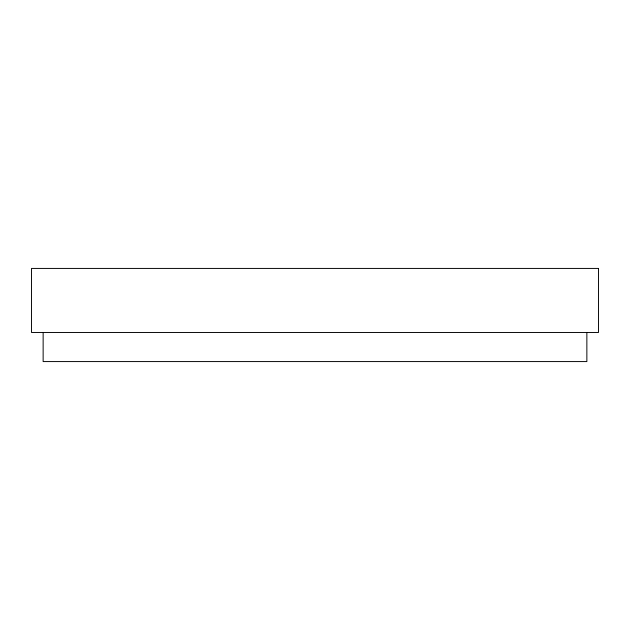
<?xml version="1.0" encoding="UTF-8"?>
<svg xmlns="http://www.w3.org/2000/svg" width="630" height="630" viewBox="0 0 630 630"><rect width="100%" height="100%" fill="white"/><g stroke="black" fill="none" stroke-linecap="round" stroke-linejoin="round"><path stroke-width="0.94" d="M586.861 332.467L586.861 361.573L43.139 361.573L43.139 332.467M598.5 268.427L31.5 268.427L31.5 332.467L598.5 332.467L598.5 268.427"/></g></svg>
